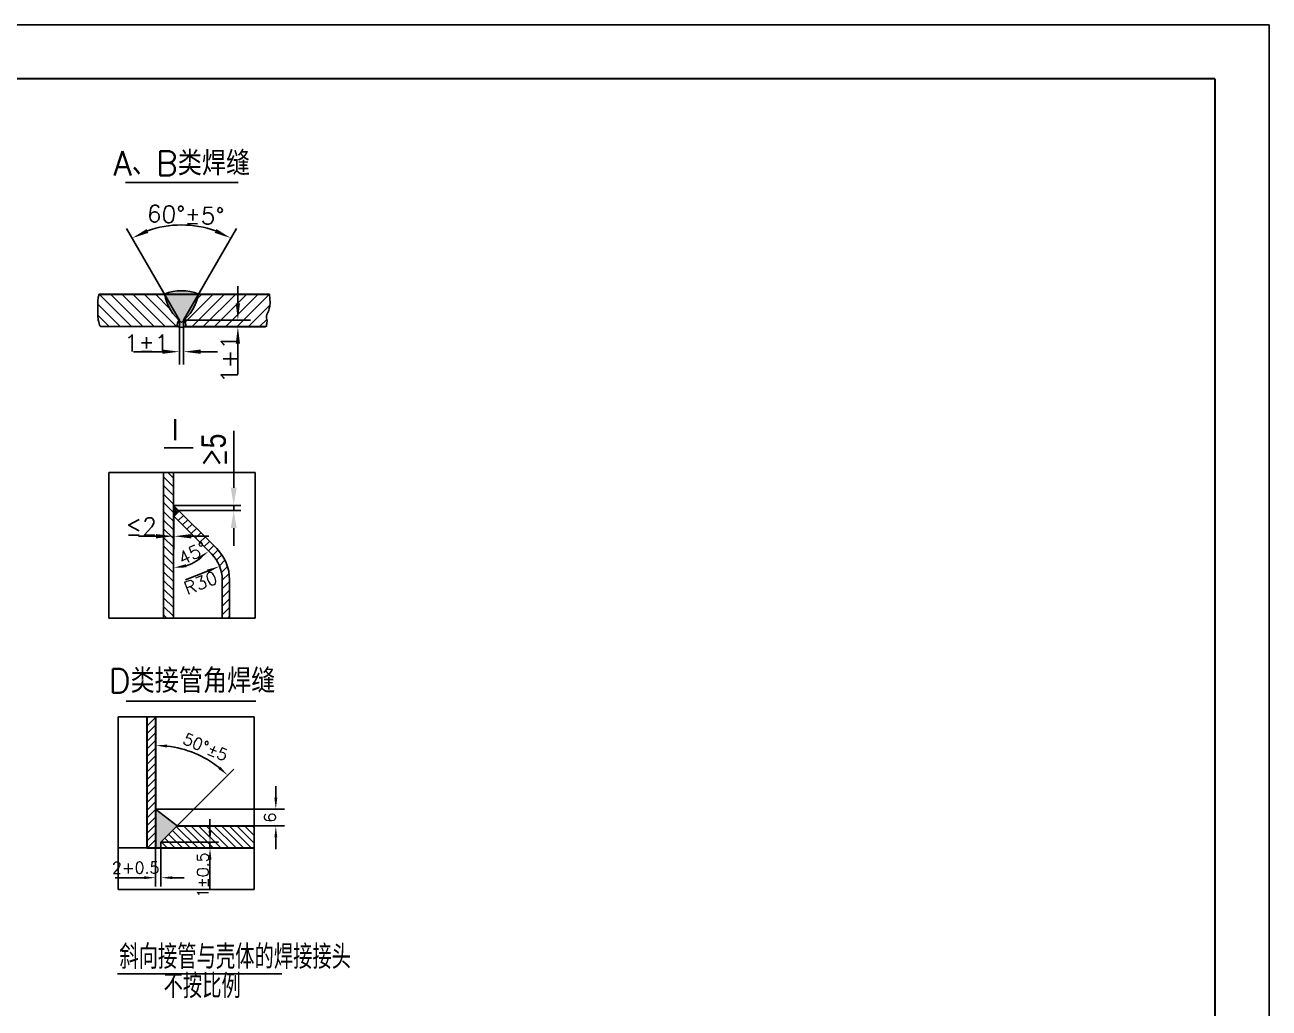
# Model space of a CAD drawing. Header units: millimetres. Extents: x 352 to 14123, y 79 to 19556.
# Drawn here: x 6585 to 14123, y 13597 to 19556 of the extents above; entities that cross this region are included whole.
import ezdxf

# ---------------------------------------------------------------- set-up
doc = ezdxf.new("R2010")
doc.units = ezdxf.units.MM
doc.linetypes.add('CENTER', pattern=[2, 1.25, -0.25, 0.25, -0.25])
doc.linetypes.add('CENTERX2', pattern=[4, 2.5, -0.5, 0.5, -0.5])
doc.layers.add('1轮廓实线层', color=7, linetype='Continuous', lineweight=30)
for name, color, linetype in [('2细线层', 4, 'Continuous'), ('3中心线层', 1, 'CENTER'), ('6文字层', 3, 'Continuous'), ('B', 7, 'Continuous'), ('LAYER4', 3, 'Continuous')]:
    doc.layers.add(name, color=color, linetype=linetype)
doc.styles.add('HZ', font='txt', dxfattribs={"bigfont": 'hztxt'})
doc.styles.add('TH_GBDIM', font='romans.shx', dxfattribs={"width": 0.8, "bigfont": 'gbcbig.shx'})

# ---------------------------------------------------------------- blocks, each defined once
blk = doc.blocks.new('ARROW')
at = {"layer": 'B'}
blk.add_lwpolyline([(0, 0, 0, 0.25, 0), (-1, 0, 0.25, 0.25, 0)], format="xyseb", dxfattribs=at)

msp = doc.modelspace()

# ---------------------------------------------------------------- hatches: boundary and pattern name
at = {"layer": '6文字层'}
h = msp.add_hatch(color=3, dxfattribs=at)
h.paths.add_polyline_path([(7637.73485, 17923.68199, 0.2008108923), (7430.01978, 17923.68199)])
h.paths.add_polyline_path([(7430.01978, 17923.68199), (7521.377, 17765.44665), (7521.377, 17763.17657, 0.0138676252), (7533.87731, 17752.44165, 0.0138676252), (7546.37763, 17763.17657), (7546.37763, 17765.44665), (7637.73485, 17923.68199)])
h.paths.add_polyline_path([(7430.01978, 17923.68199, 0.1593513665), (7521.377, 17763.17657), (7521.377, 17765.44665)])
h.paths.add_polyline_path([(7546.37763, 17765.44665), (7548.84912, 17765.44665, 0.1564571336), (7637.73485, 17923.68199)])
h.paths.add_polyline_path([(7521.377, 17763.17657), (7521.377, 17727.47436), (7521.377, 17723.18834, 0.0960617974), (7546.37763, 17723.18834), (7546.37763, 17727.47436), (7546.37763, 17763.17657, -0.0138676252), (7533.87731, 17752.44165, -0.0138676252)])
h.paths.add_polyline_path([(7550.29401, 17765.44665), (7548.84912, 17765.44665, -0.0028238301), (7546.37763, 17763.17657), (7546.37763, 17727.47436), (7560.15416, 17727.47436, 0.1458157043)])
h.paths.add_polyline_path([(7521.377, 17763.17657, -0.0038807618), (7517.98708, 17766.30347, 0.1495554804), (7507.60047, 17727.47436), (7521.377, 17727.47436)])
h.paths.add_polyline_path([(7546.37763, 17727.47436), (7546.37763, 17723.18834, 0.0550970421), (7560.15416, 17727.47436)])
h.paths.add_polyline_path([(7507.60047, 17727.47436, 0.0550970421), (7521.377, 17723.18834), (7521.377, 17727.47436)])
h = msp.add_hatch(dxfattribs=at)
h.set_pattern_fill('ANSI31', color=3, scale=385.88533, angle=90, style=0)
h.set_pattern_definition([(135, (-7285.93, 15054.246), (-34.10777, -34.10777), [])])
edge = h.paths.add_edge_path()
edge.add_spline(control_points=[(7034.94661, 17923.68199), (7026.24559, 17894.69027), (7027.0592, 17831.27137), (7025.43205, 17770.29171), (7035.19464, 17754.84348), (7035.19464, 17740.20838), (7040.11392, 17731.01972), (7043.80493, 17727.47436)], knot_values=[30.761255255, 30.761255255, 30.761255255, 30.761255255, 37.8116088243, 48.9114348312, 65.7165127961, 83.3469732702, 93.4425362404, 93.4425362404, 93.4425362404, 93.4425362404], degree=3, periodic=0)
edge.add_line((7043.80493, 17727.47436), (7507.60047, 17727.47436))
edge.add_arc((7576.24953, 17729.91479), 68.69242, 148.012551149, 182.035972482, ccw=False)
edge.add_arc((7721.11474, 17983.1165), 297.10055, 191.539792706, 226.866539867, ccw=False)
edge.add_line((7430.01978, 17923.68199), (7034.94661, 17923.68199))
h = msp.add_hatch(dxfattribs=at)
h.set_pattern_fill('ANSI31', color=3, scale=385.88533, style=0)
h.set_pattern_definition([(45, (-7285.93, 15054.246), (-34.10777, 34.10777), [])])
h.paths.add_polyline_path([(7637.73485, 17923.68199, -0.1553745204), (7549.76755, 17766.30347, -0.0036599613), (7550.29401, 17765.44665), (7875.35427, 17765.44665), (7875.35427, 17868.34941), (7875.35427, 17923.68199)])
edge = h.paths.add_edge_path()
edge.add_spline(control_points=[(8042.39346, 17727.47436), (8052.13417, 17727.47437), (8044.47361, 17738.94692), (8057.87967, 17755.21604), (8039.68577, 17802.10939), (8077.98874, 17837.51866), (8066.94619, 17923.68199)], knot_values=[25.1397105652, 25.1397105652, 25.1397105652, 25.1397105652, 34.2779705688, 55.6351296481, 74.8385726378, 96.4254346153, 96.4254346153, 96.4254346153, 96.4254346153], degree=3, periodic=0)
edge.add_line((8066.94619, 17923.68199), (7875.35427, 17923.68199))
edge.add_line((7875.35427, 17923.68199), (7875.35427, 17868.34941))
edge.add_line((7875.35427, 17868.34941), (7875.35427, 17765.44665))
edge.add_line((7875.35427, 17765.44665), (7550.29401, 17765.44665))
edge.add_arc((7491.5051, 17729.91479), 68.69242, -2.035972482, 31.148651256, ccw=False)
edge.add_line((7560.15416, 17727.47436), (7952.53134, 17727.47436))
edge.add_line((7952.53134, 17727.47436), (8042.39346, 17727.47436))
for points in [[(7484.79331, 16580.82663), (7516.1566, 16612.18991), (7484.79331, 16643.5532)], [(7484.79331, 16580.82663), (7488.31945, 16577.30049), (7519.68274, 16608.66377), (7516.1566, 16612.18991)], [(7484.79331, 16580.82663), (7484.79331, 16577.17099), (7488.31945, 16577.30049)], [(7376.70457, 14567.64851), (7409.16598, 14567.64851), (7409.16598, 14602.75039), (7507.52613, 14701.11055), (7376.70457, 14801.9364)]]:
    msp.add_hatch(color=3, dxfattribs=at).paths.add_polyline_path(points)
h = msp.add_hatch(dxfattribs=at)
h.set_pattern_fill('ANSI31', color=3, scale=262.482374, style=0)
h.set_pattern_definition([(45, (-245.545, 12051.378), (-23.20038, 23.20038), [])])
h.paths.add_polyline_path([(7376.70457, 15362.0705), (7323.28078, 15362.0705), (7323.28078, 14567.64851), (7376.70457, 14567.64851)])
h = msp.add_hatch(dxfattribs=at)
h.set_pattern_fill('ANSI31', color=3, scale=262.482374, angle=90, style=0)
h.set_pattern_definition([(135, (-245.545, 12051.378), (-23.20038, -23.20038), [])])
h.paths.add_polyline_path([(7507.52613, 14701.11055), (7409.16598, 14602.75039), (7706.47468, 14602.75039), (7706.47468, 14672.74569), (7706.47468, 14701.11055)])
h.paths.add_polyline_path([(7409.16598, 14602.75039), (7409.16598, 14567.64851), (7706.47468, 14567.64851), (7706.47468, 14602.75039)])
h.paths.add_polyline_path([(7974.22148, 14567.64851), (7974.22148, 14701.11055), (7706.47468, 14701.11055), (7706.47468, 14672.74569), (7706.47468, 14602.75039), (7706.47468, 14567.64851), (7758.97115, 14567.64851)])

# ---------------------------------------------------------------- linework, layer by layer
at = {"color": 3}
for p, q in [((7850.08722, 16750.08009), (7850.08722, 17096.39717)), ((7484.79331, 16643.5532), (7892.69797, 16643.5532)), ((7516.1566, 16612.18991), (7892.69797, 16612.18991)), ((7850.08722, 16612.18991), (7850.08722, 16643.5532)), ((7850.08722, 16505.66302), (7850.08722, 16399.13613))]:
    msp.add_line(p, q, dxfattribs=at)
for points in [[(7832.33273, 16750.08009), (7867.8417, 16750.08009), (7850.08722, 16643.5532)], [(7832.33273, 16505.66302), (7867.8417, 16505.66302), (7850.08722, 16612.18991)]]:
    msp.add_solid(points, dxfattribs=at)
at = {"layer": '1轮廓实线层'}
for q in [(1171.25655, 19227.6616), (13795.01262, 406.78891)]:
    msp.add_line((13795.01262, 19227.6616), q, dxfattribs=at)
at = {"layer": '1轮廓实线层', "color": 3}
for p, q in [((7034.94661, 17923.68199), (8066.94619, 17923.68199)), ((7546.37763, 17727.47436), (8042.39351, 17727.47436)), ((7323.28078, 15362.0705), (7323.28078, 14567.64851)), ((7376.70457, 15362.0705), (7376.70457, 14567.64851)), ((7507.52613, 14701.11055), (7974.22148, 14701.11055)), ((7323.28078, 14567.64851), (7974.22148, 14567.64851))]:
    msp.add_line(p, q, dxfattribs=at)
at = {"layer": '2细线层'}
for q in [(351.53213, 19555.55136), (14122.90239, 78.89914)]:
    msp.add_line((14122.90239, 19555.55136), q, dxfattribs=at)
at = {"layer": '3中心线层', "color": 3, "linetype": 'CENTERX2'}
for p, q in [((7149.60089, 15362.0705), (7974.22148, 15362.0705)), ((7149.60089, 14316.43579), (7149.60089, 15362.0705)), ((7974.22148, 15362.0705), (7974.22148, 14316.43579)), ((7974.22148, 14316.43579), (7149.60089, 14316.43579))]:
    msp.add_line(p, q, dxfattribs=at)
at = {"layer": '6文字层', "color": 3}
for p, q in [((7194.23245, 18601.36659), (7877.5911, 18601.36659)), ((7521.377, 17765.44665), (7199.80589, 18322.42415)), ((7546.37763, 17765.44665), (7867.94874, 18322.42415)), ((7875.35427, 17868.34941), (7875.35427, 17971.25216)), ((7043.80493, 17727.47436), (7521.377, 17727.47436)), ((7521.377, 17765.44665), (7521.377, 17727.47436)), ((7521.377, 17727.47436), (7521.377, 17497.85126)), ((7546.37763, 17765.44665), (7952.53134, 17765.44665)), ((7546.37763, 17765.44665), (7546.37763, 17727.47436)), ((7546.37763, 17727.47436), (7546.37763, 17497.85126)), ((7560.15416, 17727.47436), (7952.53134, 17727.47436)), ((7418.47424, 17575.02832), (7243.96679, 17575.02832)), ((7649.28039, 17575.02832), (7752.18314, 17575.02832)), ((7875.35427, 17624.57161), (7875.35427, 17436.77434)), ((7428.91573, 16993.29981), (7604.1449, 16993.29981)), ((7093.92271, 15960.34476), (7093.92271, 16842.86118)), ((7093.92271, 16842.86118), (7979.63664, 16842.86118)), ((7484.79331, 16756.75775), (7425.65413, 16815.89693)), ((7484.79331, 16809.02989), (7450.96203, 16842.86118)), ((7979.63664, 16842.86118), (7979.63664, 15960.34476)), ((7484.79331, 16704.48561), (7425.65413, 16763.62478)), ((7482.25618, 16654.7506), (7425.65413, 16711.35264)), ((7451.63586, 16580.82663), (7425.65413, 16606.80836)), ((7484.79331, 16599.94132), (7429.98403, 16654.7506)), ((7484.79331, 16652.21346), (7482.25618, 16654.7506)), ((7484.79331, 16580.82663), (7516.1566, 16612.18991)), ((7488.31945, 16577.30049), (7519.68274, 16608.66377)), ((7484.79331, 16495.39704), (7425.65413, 16554.53621)), ((7484.79331, 16547.66918), (7451.63586, 16580.82663)), ((7484.79331, 16580.82663), (7484.79331, 16377.73308)), ((7488.31945, 16577.30049), (7484.79331, 16577.17099)), ((7488.31945, 16577.30049), (7488.31945, 16377.73308)), ((7514.45552, 16551.16442), (7545.81881, 16582.5277)), ((7540.59159, 16525.02835), (7571.95488, 16556.39163)), ((7566.72766, 16498.89227), (7598.09095, 16530.25556)), ((7484.79331, 16443.12489), (7425.65413, 16502.26407)), ((7484.79331, 16390.85275), (7425.65413, 16449.99193)), ((7484.79331, 16456.71169), (7488.31945, 16456.71169)), ((7592.86373, 16472.7562), (7624.22702, 16504.11949)), ((7593.62425, 16456.71169), (7698.92906, 16456.71169)), ((7618.99981, 16446.62013), (7650.36309, 16477.98342)), ((7645.13588, 16420.48406), (7676.49916, 16451.84735)), ((7484.79331, 16338.58061), (7425.65413, 16397.71979)), ((7671.27195, 16394.34799), (7702.63523, 16425.71127)), ((7697.40802, 16368.21192), (7728.77131, 16399.5752)), ((7723.33937, 16341.87112), (7754.73681, 16373.26856)), ((7484.79331, 16286.30846), (7425.65413, 16345.44764)), ((7484.79331, 16234.03632), (7425.65413, 16293.1755)), ((7745.91736, 16312.17697), (7777.91947, 16344.17908)), ((7763.76655, 16277.75402), (7797.2626, 16311.25007)), ((7484.79331, 16181.76418), (7425.65413, 16240.90336)), ((7558.71729, 16193.2698), (7691.76462, 16245.46599)), ((7775.9916, 16237.70692), (7812.29877, 16274.01409)), ((7780.4892, 16189.93239), (7822.07995, 16231.52313)), ((7484.79331, 16129.49204), (7425.65413, 16188.63121)), ((7484.79331, 16077.21989), (7425.65413, 16136.35907)), ((7780.4892, 16137.66025), (7824.84359, 16182.01463)), ((7484.79331, 16024.94775), (7425.65413, 16084.08693)), ((7780.4892, 16085.3881), (7824.84359, 16129.74249)), ((7780.4892, 16033.11596), (7824.84359, 16077.47034)), ((7484.79331, 15972.67561), (7425.65413, 16031.81479)), ((7780.4892, 15980.84382), (7824.84359, 16025.1982)), ((7979.63664, 15960.34476), (7093.92271, 15960.34476)), ((7444.85202, 15960.34476), (7425.65413, 15979.54264)), ((7812.26229, 15960.34476), (7824.84359, 15972.92606)), ((7198.31153, 15457.80147), (7984.45894, 15457.80147)), ((7507.52613, 14701.11055), (7851.35311, 15044.93753)), ((8105.36274, 14871.9317), (8105.36274, 14941.927)), ((7376.70457, 14801.9364), (8157.85922, 14801.9364)), ((7376.70457, 14801.9364), (7507.52613, 14701.11055)), ((7409.16598, 14602.75039), (7507.52613, 14701.11055)), ((7507.52613, 14701.11055), (7974.22148, 14701.11055)), ((7706.47468, 14672.74569), (7706.47468, 14742.74099)), ((7974.22148, 14701.11055), (8157.85922, 14701.11055)), ((8105.36274, 14631.11525), (8105.36274, 14561.11995)), ((7149.60089, 14567.64851), (7323.28078, 14567.64851)), ((7376.70457, 14567.64851), (7376.70457, 14334.92237)), ((7409.16598, 14602.75039), (7758.97115, 14602.75039)), ((7409.16598, 14602.75039), (7409.16598, 14567.64851)), ((7409.16598, 14567.64851), (7758.97115, 14567.64851)), ((7409.16598, 14567.64851), (7409.16598, 14334.92237)), ((7706.47468, 14602.75039), (7706.47468, 14567.64851)), ((7706.47468, 14497.65321), (7706.47468, 14316.29605)), ((7306.70927, 14387.41884), (7132.64575, 14387.41884)), ((7479.16128, 14387.41884), (7549.15658, 14387.41884))]:
    msp.add_line(p, q, dxfattribs=at)
for centre, radius, start, end in [((7533.87731, 17743.79547), 599.47476, 69.847213866, 110.152786134), ((7533.87731, 17675.51448), 269.02323, 67.290801483, 112.709198517), ((7721.11474, 17983.1165), 297.10055, 191.539792706, 231.086305618), ((7346.63989, 17983.1165), 297.10055, 308.913694382, 348.460207294), ((7576.24953, 17729.91479), 68.69242, 148.012551149, 182.035972482), ((7533.87731, 17787.65187), 65.66434, 246.411244736, 293.588755264), ((7491.5051, 17729.91479), 68.69242, 357.964027518, 31.987448851), ((7484.79331, 16521.00784), 255.63778, 287.743876765, 317.884835908), ((7376.70457, 14570.28898), 618.75794, 51.484889213, 83.515110787)]:
    msp.add_arc(centre, radius, start, end, dxfattribs=at)
for points, knots in [([(7034.94661, 17923.68199), (7026.24559, 17894.69027), (7027.0592, 17831.27137), (7025.43205, 17770.29171), (7035.19464, 17754.84348), (7035.19464, 17740.20838), (7040.11392, 17731.01972), (7043.80493, 17727.47436)], [30.761255255, 30.761255255, 30.761255255, 30.761255255, 37.8116088243, 48.9114348312, 65.7165127961, 83.3469732702, 93.4425362404, 93.4425362404, 93.4425362404, 93.4425362404]), ([(8066.94619, 17923.68199), (8077.98874, 17837.51866), (8039.68577, 17802.10939), (8057.87967, 17755.21604), (8044.4736, 17738.94692), (8052.13418, 17727.47436), (8042.39341, 17727.47436)], [25.1397105652, 25.1397105652, 25.1397105652, 25.1397105652, 46.7265725428, 65.9300155325, 87.2871746118, 96.425451358, 96.425451358, 96.425451358, 96.425451358])]:
    msp.add_open_spline(points, degree=3, knots=knots, dxfattribs=at)
at = {"layer": 'B', "color": 3}
for p, q in [((7425.65413, 16842.86118), (7425.65413, 15960.34476)), ((7484.79331, 16842.86118), (7484.79331, 15960.34476)), ((7429.98403, 16654.7506), (7425.65413, 16659.0805)), ((7484.79331, 16643.5532), (7746.897, 16381.44951)), ((7484.79331, 16580.82663), (7715.53371, 16350.08622)), ((7379.48851, 16456.71169), (7274.1837, 16456.71169)), ((7780.4892, 16193.2698), (7780.4892, 15960.34476)), ((7824.84359, 16193.2698), (7824.84359, 15960.34476))]:
    msp.add_line(p, q, dxfattribs=at)
for radius in [266.1263, 221.77192]:
    msp.add_arc((7558.71729, 16193.2698), radius, 0, 45, dxfattribs=at)
at = {"layer": 'LAYER4'}
msp.add_line((7145.76159, 13805.16812), (8141.30185, 13805.05652), dxfattribs=at)

# ---------------------------------------------------------------- block references
at = {"layer": '6文字层', "color": 3}
for p, xscale, yscale, zscale, rotation in [((7234.13993, 18262.95584), 102.9027547842849, 102.9027547843034, 102.9027547843096, 205.0763930671667), ((7833.6147, 18262.95584), 102.9027547842803, 102.9027547843034, 102.9027547843096, 334.9236069328388), ((7875.35427, 17765.44665), 102.9027547843034, 102.9027547843034, 102.9027547843096, 270), ((7875.35427, 17727.47436), 102.9027547843034, 102.9027547843034, 102.9027547843096, 90), ((7546.37763, 17575.02832), 102.9027547842852, 102.9027547843034, 102.9027547843096, 180), ((7488.31945, 16456.71169), 105.3048051274091, 105.3048051274527, 105.304805127445, 180), ((7698.71112, 16366.01274), 78.85223807943444, 78.85223807942748, 78.85223807943075, 36.12806161757426), ((7484.79331, 16265.37006), 78.85223807941783, 78.85223807942748, 78.85223807943075, 188.8719383824362), ((7765.17004, 16274.26389), 78.85223807940505, 78.85223807942748, 78.85223807943075, 21.42072082056313), ((7376.70457, 15189.04692), 69.99529982241255, 69.99529982241802, 69.99529982242805, 176.7575553935665), ((7814.2325, 15007.81692), 69.99529982239196, 69.99529982241802, 69.99529982242805, 318.2424446064051), ((8105.36274, 14801.9364), 69.99529982241802, 69.99529982241802, 69.99529982242805, 270), ((8105.36274, 14701.11055), 69.99529982241802, 69.99529982241802, 69.99529982242805, 90), ((7706.47468, 14602.75039), 69.99529982241802, 69.99529982241802, 69.99529982242805, 270), ((7706.47468, 14567.64851), 69.99529982241802, 69.99529982241802, 69.99529982242805, 90), ((7409.16598, 14387.41884), 69.99529982241802, 69.99529982241802, 69.99529982242805, 180)]:
    msp.add_blockref('ARROW', p, dxfattribs=dict(at, xscale=xscale, yscale=yscale, zscale=zscale, rotation=rotation))
for p, xscale, yscale, zscale in [((7521.377, 17575.02832), 102.9027547842852, 102.9027547843034, 102.9027547843096), ((7484.79331, 16456.71169), 105.3048051274091, 105.3048051274527, 105.304805127445), ((7376.70457, 14387.41884), 69.99529982241802, 69.99529982241802, 69.99529982242805)]:
    msp.add_blockref('ARROW', p, dxfattribs=dict(at, xscale=xscale, yscale=yscale, zscale=zscale))

# ---------------------------------------------------------------- texts
at = {"color": 3, "insert": (7728.79539, 16977.82856), "char_height": 149.1376463, "attachment_point": 5, "rotation": 90, "style": 'TH_GBDIM'}
msp.add_mtext('\\A1;≥{\\fSystem|b0|i0|c0|p33;5}', dxfattribs=at)
at = {"layer": '6文字层', "color": 2, "style": 'HZ', "width": 0.8}
for s, height, p in [('斜向接管与壳体的焊接接头', 146.1686858, (7157.68736, 13835.05181)), ('不按比例', 146.168686, (7425.35964, 13657.29033))]:
    msp.add_text(s, height=height, dxfattribs=at).set_placement(p)
at = {"layer": '6文字层', "color": 2, "attachment_point": 5, "style": 'HZ'}
for s, insert, char_height in [('A、B类焊缝', (7535.30934, 18716.31729), 146.168686), ('Ⅰ', (7496.26884, 17097.54281), 146.16869), ('D类接管角焊缝', (7597.95462, 15579.79717), 146.168686)]:
    msp.add_mtext(s, dxfattribs=dict(at, insert=insert, char_height=char_height))
at = {"layer": '6文字层', "color": 3, "attachment_point": 5, "style": 'HZ'}
for s, insert, char_height, rotation in [('60°±5°', (7558.75506, 18404.04811), 102.902755, 357.8), ('1+1', (7823.61348, 17530.88188), 102.902755, 90), ('\\A1;45°', (7601.19353, 16353.8594), 78.852238, 25.432285148), ('R30', (7649.96142, 16174.24524), 78.852238, 21.4), ('50°±5', (7679.15359, 15179.15269), 69.9953, 337), ('6', (8070.16823, 14751.52347), 69.9953, 90), ('1±0.5', (7663.1228, 14402.75247), 69.9953, 90)]:
    msp.add_mtext(s, dxfattribs=dict(at, insert=insert, char_height=char_height, rotation=rotation))
for s, insert, char_height in [('1±1', (7322.456, 17626.76911), 102.902755), ('≤2', (7290.38782, 16516.27747), 105.304805), ('2+0.5', (7256.06531, 14447.84024), 69.9953)]:
    msp.add_mtext(s, dxfattribs=dict(at, insert=insert, char_height=char_height))

doc.saveas('drawing.dxf')
